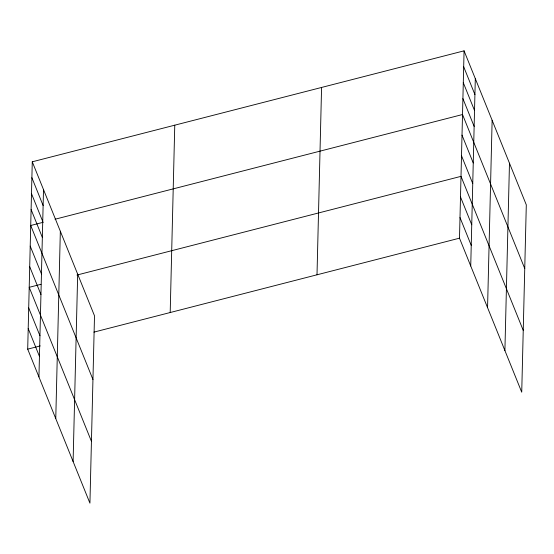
<?xml version="1.0" encoding="UTF-8"?>
<svg xmlns="http://www.w3.org/2000/svg" width="554" height="554" viewBox="0 0 554 554"><rect width="100%" height="100%" fill="white"/><g stroke="black" fill="none" stroke-linecap="round" stroke-linejoin="round"><path stroke-width="0.83" d="M32.27 161.796L94.505 315.822L89.928 503.171L27.7 349.145L32.27 161.796L464.072 50.83L526.3 204.855L521.73 392.204L459.495 238.178L464.072 50.83M38.939 376.962L43.51 189.613M55.767 418.609L60.338 231.26M73.1 461.524L77.678 274.168M170.196 312.525L174.766 125.176M317.006 274.798L321.576 87.449M470.734 265.996L475.304 78.64M487.562 307.643L492.132 120.294M504.902 350.557L509.472 163.201M43.288 222.265L30.719 225.492L92.947 379.518M55.026 219.246L462.514 114.526L524.749 268.552M40.941 284.306L29.21 287.318L91.438 441.344M76.985 275.04L461.004 176.352L523.239 330.378M27.7 349.145L40.276 345.918M93.917 332.13L459.495 238.178M463.677 66.75L474.916 94.568M463.289 82.678L474.529 110.495M462.902 98.598L474.141 126.416M462.008 135.134L473.248 162.952M461.51 155.743L472.749 183.561M460.506 196.961L471.745 224.779M460 217.57L471.239 245.387M31.883 177.716L43.122 205.534M31.495 193.644L42.734 221.462M31.107 209.571L42.346 237.382M30.214 246.101L41.453 273.918M29.708 266.709L40.948 294.527M28.704 307.927L39.943 335.745M28.206 328.536L39.445 356.354"/></g></svg>
